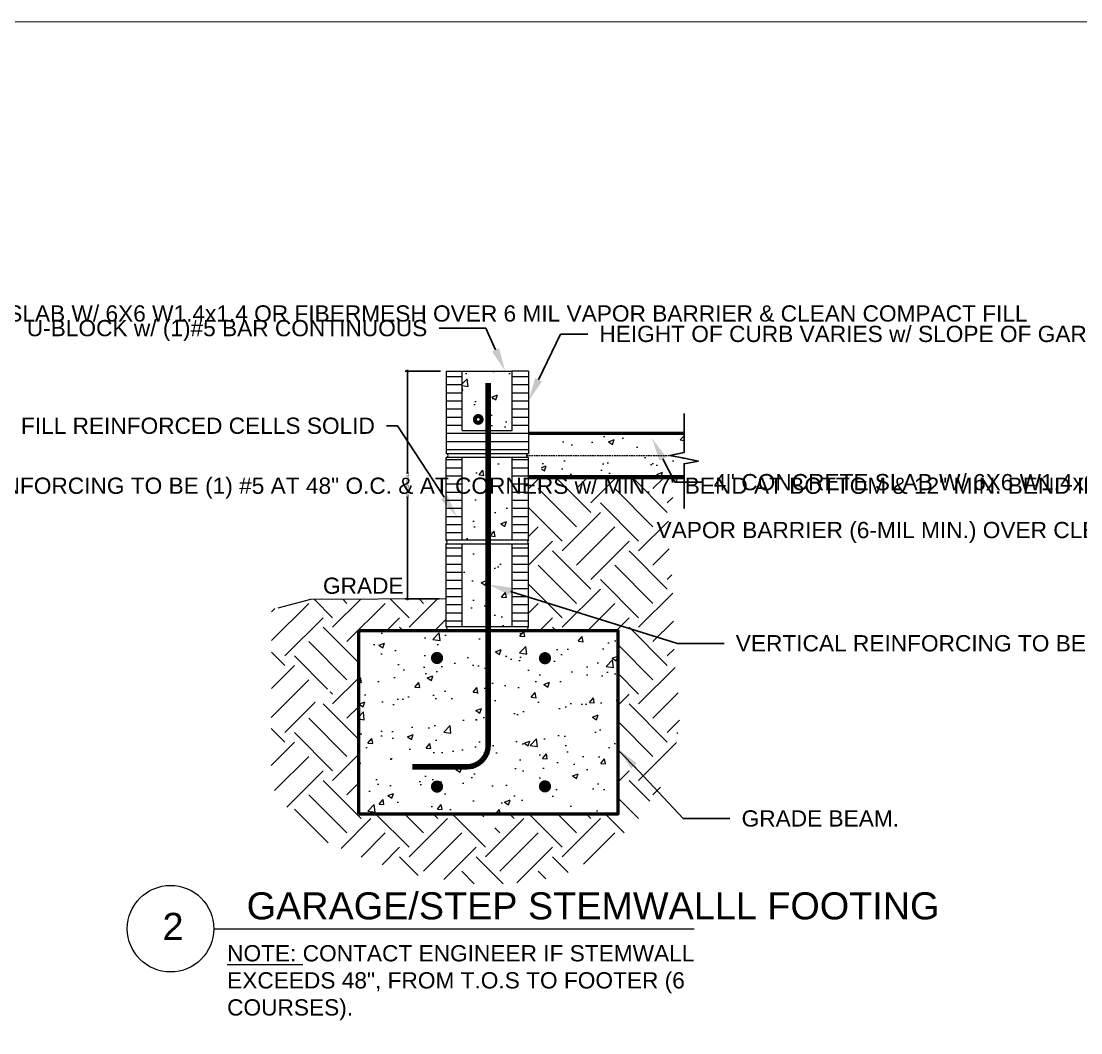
# Model space of a CAD drawing. Header units: inches. Extents: x -1842 to 12195, y -2228 to 2193.
# Drawn here: x 9942.9 to 10432.6, y -322.1 to 145.3 of the extents above; entities that cross this region are included whole.
import ezdxf
from ezdxf import colors
from ezdxf.entities.mleader import LeaderData, LeaderLine
from ezdxf.math import Vec2, Vec3

# ---------------------------------------------------------------- set-up
doc = ezdxf.new("R2010")
doc.units = ezdxf.units.IN
doc.header["$LTSCALE"] = 6
doc.header["$MEASUREMENT"] = 0
doc.linetypes.add('HIDDEN2', pattern=[0.1875, 0.125, -0.0625])
doc.layers.add('S-Dims', color=2, linetype='Continuous')
for name, color, linetype, lineweight in [('S-Exisitng', 252, 'Continuous', 0), ('S-Foundation', 5, 'Continuous', 0), ('S-Structural', 1, 'Continuous', 20), ('S-Text', 3, 'Continuous', 0)]:
    doc.layers.add(name, color=color, linetype=linetype, lineweight=lineweight)
doc.styles.add('Arial', font='arial.ttf')
doc.styles.get("Standard").update_dxf_attribs({"font": 'ARIALN.TTF'})
doc.dimstyles.new('DIMS', dxfattribs={"dimscale": 96, "dimtxt": 0.09375, "dimasz": 0.09375, "dimexe": 0.1, "dimexo": 0.2, "dimgap": 0.046875, "dimtad": 0, "dimdec": 1, "dimzin": 7, "dimdsep": 46, "dimlunit": 4, "dimtxsty": 'Standard', "dimblk": 'ARCHTICK', "dimcen": 0, "dimdle": 0.046875, "dimclrd": 2, "dimclre": 2, "dimclrt": 2, "dimadec": 0, "dimazin": 0, "dimtfac": 1, "dimtdec": 1, "dimtmove": 1, "dimatfit": 2, "dimfxl": 0.2, "dimtolj": 1, "dimtzin": 0, "dimarcsym": 0})
pattern_1 = [(0, (10139.2182, -56.3458), (1e-15, 3.75), [])]

# ---------------------------------------------------------------- blocks, each defined once
blk = doc.blocks.new('_ARCHTICK')
at = {"color": 0, "linetype": 'ByBlock', "const_width": 0.15}
blk.add_lwpolyline([(-0.5, -0.5), (0.5, 0.5)], dxfattribs=at)
blk = doc.blocks.new('*D531')
at = {"layer": 'Defpoints', "color": 0, "transparency": 16777216}
for p in [(10139.07, -16.35), (10121.48, -121.59), (10138.49, -121.59)]:
    blk.add_point(p, dxfattribs=at)
at = {"layer": 'S-Dims', "color": 2, "lineweight": -2, "transparency": 16777216}
for p, q in [((10136.67, -16.35), (10120.28, -16.35)), ((10121.48, -15.78), (10121.48, -63.49)), ((10121.48, -122.16), (10121.48, -74.44)), ((10136.09, -121.59), (10120.28, -121.59))]:
    blk.add_line(p, q, dxfattribs=at)
at = {"layer": 'S-Dims', "color": 2, "lineweight": -2, "transparency": 16777216, "xscale": 1.125, "yscale": 1.125, "zscale": 1.125}
for p, rotation in [((10121.48, -16.35), 90), ((10121.48, -121.59), 270)]:
    blk.add_blockref('_ARCHTICK', p, dxfattribs=dict(at, rotation=rotation))
at = {"layer": 'S-Dims', "color": 2, "transparency": 16777216, "insert": (10121.48, -68.97), "char_height": 1.125, "attachment_point": 5, "rotation": 90}
blk.add_mtext('\\A1;SEE SCHEDULE', dxfattribs=at)

msp = doc.modelspace()

# ---------------------------------------------------------------- hatches: boundary and pattern name
at = {"layer": 'S-Exisitng'}
h = msp.add_hatch(dxfattribs=at)
h.set_pattern_fill('EARTH', color=256, scale=100, angle=45, style=0)
h.set_pattern_definition([(45, (-895.463, 5897.743), (0, 35.35534), [25, -25]), (45, (-902.092, 5904.372), (0, 35.35534), [25, -25]), (45, (-908.72, 5911.001), (0, 35.35534), [25, -25]), (135, (-908.72, 5915.42), (-35.35534, 2e-15), [25, -25]), (135, (-902.092, 5922.05), (-35.35534, 2e-15), [25, -25]), (135, (-895.463, 5928.68), (-35.35534, 2e-15), [25, -25])])
h.paths.add_polyline_path([(10155.6983344, -222.2480857), (10161.7251201, -222.2480857), (10161.7251201, -227.89405), (10155.6983344, -227.89405)], flags=16)
h.paths.add_polyline_path([(10077.2282426, -169.3591624), (10077.2282426, -163.3323767), (10085.6657426, -163.3323767), (10085.6657426, -169.3591624)], flags=16)
edge = h.paths.add_edge_path()
edge.add_line((10058.6292465, -126.4611478), (10058.3481196, -207.774089))
edge.add_line((10058.3481196, -207.774089), (10059.5403089, -209.4932498))
edge.add_line((10059.5403089, -209.4932498), (10067.405536, -220.378946))
edge.add_line((10067.405536, -220.378946), (10082.5307763, -233.3811674))
edge.add_line((10082.5307763, -233.3811674), (10098.5635183, -240.3358299))
edge.add_line((10098.5635183, -240.3358299), (10120.6464841, -248.5000644))
edge.add_line((10120.6464841, -248.5000644), (10133.6542206, -250.6167401))
edge.add_line((10133.6542206, -250.6167401), (10157.5521897, -253.9428372))
edge.add_line((10157.5521897, -253.9428372), (10181.449946, -252.1286298))
edge.add_line((10181.449946, -252.1286298), (10198.9954035, -246.9881747))
edge.add_line((10198.9954035, -246.9881747), (10209.8856361, -238.8239402))
edge.add_line((10209.8856361, -238.8239402), (10217.7506505, -232.1715954))
edge.add_line((10217.7506505, -232.1715954), (10225.9183781, -226.7288226))
edge.add_line((10225.9183781, -226.7288226), (10234.085893, -214.0289189))
edge.add_line((10234.085893, -214.0289189), (10239.5311157, -207.0742564))
edge.add_line((10239.5311157, -207.0742564), (10242.5561212, -203.1433733))
edge.add_line((10242.5561212, -203.1433733), (10244.6736251, -194.6766705))
edge.add_line((10244.6736251, -194.6766705), (10247.0938422, -178.6506698))
edge.add_line((10247.0938422, -178.6506698), (10247.3963428, -171.0912213))
edge.add_line((10247.3963428, -171.0912213), (10245.2786262, -156.5769597))
edge.add_line((10245.2786262, -156.5769597), (10244.3711245, -140.5509589))
edge.add_line((10244.3711245, -140.5509589), (10244.3711245, -127.5487376))
edge.add_line((10244.3711245, -127.5487376), (10243.7661234, -112.4298406))
edge.add_line((10243.7661234, -112.4298406), (10241.9670748, -94.2017985))
edge.add_line((10241.9670748, -94.2017985), (10241.9670748, -79.9900052))
edge.add_line((10241.9670748, -79.9900052), (10247.9390712, -65.0374669))
edge.add_line((10247.9390712, -65.0374669), (10248.6530717, -56.7068737))
edge.add_line((10248.6530717, -56.7068737), (10249.2526924, -44.3094383))
edge.add_line((10249.2526924, -44.3094383), (10249.2526924, -66.0074837))
edge.add_line((10249.2526924, -66.0074837), (10177.3432212, -66.0074837))
edge.add_line((10177.3432212, -66.0074837), (10177.3432212, -54.4707696))
edge.add_arc((10179.6012299, -55.4082696), 2.4448946, 157.452320679, 202.547679321)
edge.add_line((10177.3432212, -56.3457696), (10177.3432212, -94.4707696))
edge.add_arc((10179.6012299, -95.4082696), 2.4448946, 157.452320679, 202.547679321)
edge.add_line((10177.3432212, -96.3457696), (10177.3432212, -134.4707696))
edge.add_arc((10179.6012299, -135.4082696), 2.4448946, 157.452320679, 202.547679321)
edge.add_line((10177.3432212, -136.3457696), (10218.7117273, -136.3457696))
edge.add_line((10218.7117273, -136.3457696), (10218.7117273, -220.9224218))
edge.add_line((10218.7117273, -220.9224218), (10098.7117273, -220.9224218))
edge.add_line((10098.7117273, -220.9224218), (10098.7117273, -136.3457696))
edge.add_line((10098.7117273, -136.3457696), (10139.2182212, -136.3457696))
edge.add_arc((10136.9602125, -135.4082696), 2.4448946, 337.452320678, 382.547679322)
edge.add_line((10139.2182212, -134.4707696), (10139.2182212, -121.5907597))
edge.add_line((10139.2182212, -121.5907597), (10076.6541179, -121.8244106))
edge.add_line((10076.6541179, -121.8244106), (10058.6292465, -126.4611478))
at = {"layer": 'S-Foundation', "ltscale": 10}
h = msp.add_hatch(dxfattribs=at)
h.set_pattern_fill('AR-CONC', color=252, scale=3.75, style=0)
h.set_pattern_definition([(50, (-11865.357, 24324.03), (26.897257, -2.353205), [2.8125, -30.9375]), (355, (-11865.357, 24324.03), (-5.203175, 28.207205), [2.25, -24.75]), (100.45144, (-11863.115, 24323.833), (21.694082, 25.854), [2.390257, -26.29283]), (46.1842, (-11865.357, 24331.53), (40.02155, -6.206973), [4.21875, -46.40625]), (96.63564, (-11862.02, 24331.012), (35.049823, 36.529448), [3.58539, -39.439266]), (351.18416, (-11865.357, 24331.53), (35.049823, 36.52945), [3.375, -37.125]), (21, (-11861.607, 24329.654), (22.384014, -15.098208), [2.8125, -30.9375]), (326, (-11861.607, 24329.654), (9.124325, 27.193127), [2.25, -24.75]), (71.451445, (-11859.741, 24328.396), (31.50834, 12.094918), [2.390257, -26.29283]), (37.5, (-11865.357, 24324.029), (0.4559946, 12.4835195), [0, -24.45, 0, -25.125, 0, -24.84375]), (7.5, (-11865.357, 24324.029), (9.8651077, 14.790439), [0, -14.325, 0, -23.8875, 0, -9.46875]), (327.5, (-11873.719, 24324.029), (20.0183414, -0.8458077), [0, -9.375, 0, -29.25, 0, -38.8125]), (317.5, (-11877.47, 24324.03), (21.869481, 3.753937), [0, -12.1875, 0, -19.425, 0, -27.5625])])
h.paths.add_polyline_path([(10146.7182212, -16.3457696), (10169.8432212, -16.3457696), (10169.8432212, -43.82101), (10146.7182212, -43.82101)])
h = msp.add_hatch(dxfattribs=at)
h.set_pattern_fill('AR-CONC', color=252, scale=3.75, style=0)
h.set_pattern_definition([(50, (-895.463, 5869.081), (26.897257, -2.353205), [2.8125, -30.9375]), (355, (-895.463, 5869.081), (-5.203175, 28.207205), [2.25, -24.75]), (100.45144, (-893.22, 5868.885), (21.69408, 25.854), [2.39026, -26.29283]), (46.1842, (-895.463, 5876.58), (40.02155, -6.20697), [4.21875, -46.40625]), (96.63564, (-892.127, 5876.064), (35.04982, 36.52945), [3.58539, -39.43927]), (351.18416, (-895.463, 5876.58), (35.04982, 36.52945), [3.375, -37.125]), (21, (-891.713, 5874.706), (22.384014, -15.09821), [2.8125, -30.9375]), (326, (-891.713, 5874.706), (9.124325, 27.193127), [2.25, -24.75]), (71.45144, (-889.847, 5873.448), (31.50834, 12.09492), [2.39026, -26.29283]), (37.5, (-895.4625, 5869.081), (0.4559946, 12.4835195), [0, -24.45, 0, -25.125, 0, -24.84375]), (7.5, (-895.463, 5869.081), (9.865108, 14.790439), [0, -14.325, 0, -23.8875, 0, -9.46875]), (327.5, (-903.825, 5869.081), (20.018341, -0.845808), [0, -9.375, 0, -29.25, 0, -38.8125]), (317.5, (-907.575, 5869.081), (21.869481, 3.753937), [0, -12.1875, 0, -19.425, 0, -27.5625])])
h.paths.add_polyline_path([(10183.2845905, -45.0074837), (10177.2896351, -45.0074837), (10177.2896351, -65.0203718), (10183.2845905, -65.0203718)])
h.paths.add_polyline_path([(10249.1627874, -65.0074837), (10249.2526924, -45.0074837), (10181.7482634, -45.0074837), (10181.7482634, -65.0074837), (10176.8894284, -65.0074837)])
h = msp.add_hatch(dxfattribs=at)
h.set_pattern_fill('AR-CONC', color=252, scale=3.75, style=0)
h.set_pattern_definition([(50, (-895.463, 5897.743), (26.897257, -2.353205), [2.8125, -30.9375]), (355, (-895.463, 5897.743), (-5.203175, 28.207205), [2.25, -24.75]), (100.45144, (-893.22, 5897.547), (21.69408, 25.854), [2.39026, -26.29283]), (46.1842, (-895.463, 5905.243), (40.02155, -6.20697), [4.21875, -46.40625]), (96.63564, (-892.127, 5904.726), (35.04982, 36.52945), [3.58539, -39.43927]), (351.18416, (-895.463, 5905.243), (35.04982, 36.52945), [3.375, -37.125]), (21, (-891.713, 5903.368), (22.384014, -15.09821), [2.8125, -30.9375]), (326, (-891.713, 5903.368), (9.124325, 27.193127), [2.25, -24.75]), (71.45144, (-889.847, 5902.11), (31.50834, 12.09492), [2.39026, -26.29283]), (37.5, (-895.4625, 5897.743), (0.4559946, 12.4835195), [0, -24.45, 0, -25.125, 0, -24.84375]), (7.5, (-895.463, 5897.743), (9.865108, 14.790439), [0, -14.325, 0, -23.8875, 0, -9.46875]), (327.5, (-903.825, 5897.743), (20.018341, -0.845808), [0, -9.375, 0, -29.25, 0, -38.8125]), (317.5, (-907.575, 5897.743), (21.869481, 3.753937), [0, -12.1875, 0, -19.425, 0, -27.5625])])
h.paths.add_polyline_path([(10158.7117273, -56.3457696), (10146.7182212, -56.3457696), (10146.7182212, -94.4707696), (10158.7117273, -94.4707696)])
h.paths.add_polyline_path([(10169.8432212, -56.3457696), (10158.7117273, -56.3457696), (10158.7117273, -94.4707696), (10169.8432212, -94.4707696)])
h.paths.add_polyline_path([(10169.8432212, -96.3457696), (10158.7117273, -96.3457696), (10158.7117273, -134.4707696), (10169.8432212, -134.4707696)])
h.paths.add_polyline_path([(10158.7117273, -96.3457696), (10146.7182212, -96.3457696), (10146.7182212, -134.4707696), (10158.7117273, -134.4707696)])
h = msp.add_hatch(dxfattribs=at)
h.set_pattern_fill('AR-CONC', color=252, scale=3.75, style=0)
h.set_pattern_definition([(50, (8806.731, -907.383), (26.89726, -2.3532), [2.8125, -30.9375]), (355, (8806.73, -907.383), (-5.20318, 28.2072), [2.25, -24.75]), (100.4514, (8808.973, -907.579), (21.6941, 25.854), [2.39026, -26.29283]), (46.1842, (8806.73, -899.883), (40.02155, -6.207), [4.2187, -46.4062]), (96.6356, (8810.066, -900.4), (35.0498, 36.5294), [3.5854, -39.4393]), (351.1842, (8806.73, -899.883), (35.0498, 36.5294), [3.375, -37.125]), (21, (8810.481, -901.758), (22.384, -15.0982), [2.8125, -30.9375]), (326, (8810.48, -901.758), (9.12432, 27.19313), [2.25, -24.75]), (71.4514, (8812.347, -903.016), (31.50834, 12.0949), [2.39026, -26.29283]), (37.5, (8806.731, -907.383), (0.455995, 12.48352), [0, -24.45, 0, -25.125, 0, -24.84375]), (7.5, (8806.731, -907.383), (9.86511, 14.79044), [0, -14.325, 0, -23.8875, 0, -9.46875]), (327.5, (8798.369, -907.383), (20.01834, -0.84581), [0, -9.375, 0, -29.25, 0, -38.8125]), (317.5, (8794.619, -907.383), (21.86948, 3.75394), [0, -12.1875, 0, -19.425, 0, -27.5625])])
h.paths.add_polyline_path([(10098.7117273, -136.3457696), (10098.7117273, -220.9224218), (10218.7117273, -220.9224218), (10218.7117273, -136.3457696)])
at = {"layer": 'S-Structural'}
h = msp.add_hatch(dxfattribs=at)
h.set_pattern_fill('ANSI31', color=256, scale=30, angle=315, style=0)
h.set_pattern_definition(pattern_1)
h.paths.add_polyline_path([(10146.7182212, -16.3457696), (10139.2182212, -16.3457696), (10139.2182212, -54.4707696), (10146.7182212, -54.4707696)])
h = msp.add_hatch(dxfattribs=at)
h.set_pattern_fill('ANSI31', color=256, scale=30, angle=315, style=0)
h.set_pattern_definition(pattern_1)
h.paths.add_polyline_path([(10177.3432212, -16.4082696), (10169.8432212, -16.4082696), (10169.8432212, -54.4707696), (10177.3432212, -54.4707696)])
h = msp.add_hatch(dxfattribs=at)
h.set_pattern_fill('ANSI31', color=256, scale=30, angle=315, style=0)
h.set_pattern_definition([(0, (10162.3432, -56.3458), (1e-15, 3.75), [])])
h.paths.add_polyline_path([(10169.8432212, -43.6940107), (10146.7182212, -43.6940107), (10146.7182212, -54.4707696), (10169.8432212, -54.4707696)])
h = msp.add_hatch(dxfattribs=at)
h.set_pattern_fill('ANSI31', color=256, scale=30, angle=315, style=0)
h.set_pattern_definition([(0, (-895.4625, 5897.743), (8e-16, 3.75), [])])
h.paths.add_polyline_path([(10146.7182212, -56.3457696), (10139.2182212, -56.3457696), (10139.2182212, -94.4707696), (10146.7182212, -94.4707696)])
h.paths.add_polyline_path([(10169.8432212, -94.4707696), (10177.3432212, -94.4707696), (10177.3432212, -56.3457696), (10169.8432212, -56.3457696)])
h = msp.add_hatch(dxfattribs=at)
h.set_pattern_fill('ANSI31', color=256, scale=30, angle=315, style=0)
h.set_pattern_definition([(0, (8749.1455, -844.2663), (1e-15, 3.75), [])])
h.paths.add_polyline_path([(10146.7182212, -96.3457696), (10139.2182212, -96.3457696), (10139.2182212, -134.4707696), (10146.7182212, -134.4707696)])
h.paths.add_polyline_path([(10169.8432212, -134.4707696), (10177.3432212, -134.4707696), (10177.3432212, -96.3457696), (10169.8432212, -96.3457696)])
for points in [[(10136.3261419, -148.980246, -1), (10133.8261419, -148.980246, -1)], [(10186.3261419, -148.980246, -1), (10183.8261419, -148.980246, -1)], [(10136.3261419, -208.2879454, 1), (10133.8261419, -208.2879454, 1)], [(10186.3261419, -208.2879454, 1), (10183.8261419, -208.2879454, 1)]]:
    msp.add_hatch(color=256, dxfattribs=at).paths.add_polyline_path(points)

# ---------------------------------------------------------------- linework, layer by layer
msp.add_lwpolyline([(9445.1770111, 145.0261878, 0.5, 0.5, 0), (10940.2362458, 145.0261878, 0, 0, 0), (10940.2362458, -981.4230337, 0.5, 0.5, 0), (9445.1770111, -981.4230337, 0.5, 0.5, 0)], format="xyseb")
at = {"layer": 'S-Dims'}
msp.add_lwpolyline([(10249.2526924, -79.8893553), (10249.2526924, -59.2079487), (10255.8438834, -57.9100072), (10249.2526924, -56.6120657), (10242.6615013, -55.3141242), (10249.2526924, -54.0161826), (10249.2526924, -35.9987847)], dxfattribs=at)
at = {"layer": 'S-Exisitng'}
for p, q in [((10076.62909, -121.8708729), (10061.4421454, -125.9043848)), ((10139.2182212, -121.5907597), (10076.6541179, -121.8244106))]:
    msp.add_line(p, q, dxfattribs=at)
at = {"layer": 'S-Foundation', "color": 5, "lineweight": 50}
for p, q in [((10177.3432212, -41.3457696), (10177.3432212, -41.3457696)), ((10177.3432212, -45.0074837), (10249.2526924, -45.0074837)), ((10177.3432212, -65.0074837), (10249.1627874, -65.0074837))]:
    msp.add_line(p, q, dxfattribs=at)
at = {"layer": 'S-Foundation', "color": 3}
msp.add_line((10177.3432212, -66.0074837), (10249.1627874, -66.0074837), dxfattribs=at)
at = {"layer": 'S-Foundation', "color": 5, "lineweight": 50}
msp.add_lwpolyline([(10098.7117273, -220.9224218), (10218.7117273, -220.9224218), (10218.7117273, -136.3457696), (10098.7117273, -136.3457696)], close=True, dxfattribs=at)
at = {"layer": 'S-Structural'}
for p, q in [((10139.2182212, -16.3457696), (10146.7182212, -16.3457696)), ((10139.2182212, -16.3457696), (10139.2182212, -54.4707696)), ((10146.7182212, -43.82101), (10146.7182212, -16.3457696)), ((10146.7182212, -16.3457696), (10169.8432212, -16.4082696)), ((10177.3432212, -16.4082696), (10169.8432212, -16.4082696)), ((10169.8432212, -43.82101), (10169.8432212, -16.4082696)), ((10177.3432212, -16.4082696), (10177.3432212, -54.4707696)), ((10146.7182212, -43.82101), (10169.8432212, -43.82101)), ((10139.2182212, -54.4707696), (10177.3432212, -54.4707696)), ((10139.2182212, -94.4707696), (10139.2182212, -56.3457696)), ((10177.3432212, -56.3457696), (10139.2182212, -56.3457696)), ((10177.3432212, -56.3457696), (10139.2182212, -56.3457696)), ((10146.7182212, -94.4707696), (10146.7182212, -56.3457696)), ((10169.8432212, -94.4707696), (10169.8432212, -56.3457696)), ((10177.3432212, -94.4707696), (10177.3432212, -56.3457696)), ((10177.3432212, -94.4707696), (10139.2182212, -94.4707696)), ((10177.3432212, -94.4707696), (10139.2182212, -94.4707696)), ((10139.2182212, -134.4707696), (10139.2182212, -96.3457696)), ((10177.3432212, -96.3457696), (10139.2182212, -96.3457696)), ((10177.3432212, -96.3457696), (10139.2182212, -96.3457696)), ((10146.7182212, -134.4707696), (10146.7182212, -96.3457696)), ((10169.8432212, -134.4707696), (10169.8432212, -96.3457696)), ((10177.3432212, -134.4707696), (10177.3432212, -96.3457696)), ((10177.3432212, -134.4707696), (10177.3432212, -96.3457696)), ((10177.3432212, -134.4707696), (10139.2182212, -134.4707696))]:
    msp.add_line(p, q, dxfattribs=at)
at = {"layer": 'S-Structural', "linetype": 'HIDDEN2'}
msp.add_line((10176.4057212, -55.4082696), (10243.1395895, -55.4082696), dxfattribs=at)
at = {"layer": 'S-Structural', "const_width": 2.5}
msp.add_lwpolyline([(10158.7117273, -21.8055105), (10158.7117273, -189.2082023, -0.4142135624), (10148.7117273, -199.2082023), (10123.7117273, -199.2082023)], format="xyb", dxfattribs=at)
at = {"layer": 'S-Structural'}
for points, const_width in [([(10153.2307377, -38.3950954, 1), (10154.9875651, -39.0366765, 1)], 3.125), ([(10133.5068432, -148.9178106, -1), (10136.6318432, -148.9178106, -1)], 2.5), ([(10183.3937924, -149.0285982, -1), (10186.5187924, -149.0285982, -1)], 2.5), ([(10133.5068432, -208.3503809, 1), (10136.6318432, -208.3503809, 1)], 2.5), ([(10183.3937924, -208.2395932, 1), (10186.5187924, -208.2395932, 1)], 2.5)]:
    msp.add_lwpolyline(points, format="xyb", close=True, dxfattribs=dict(at, const_width=const_width))
for centre, radius, start, end in [((10139.2182212, -55.4082696), 0.9375, 270, 90), ((10177.3432212, -55.4082696), 0.9375, 90, 270), ((10138.54999, -95.4082696), 1.1512772, 305.480508238, 54.519491762), ((10178.0114523, -95.4082696), 1.1512772, 125.480508238, 234.519491762), ((10138.54999, -135.4082696), 1.1512772, 305.480508238, 54.519491762), ((10178.0114523, -135.4082696), 1.1512772, 125.480508238, 234.519491762)]:
    msp.add_arc(centre, radius, start, end, dxfattribs=at)
at = {"layer": 'S-Text'}
msp.add_line((10031.9160033, -273.9763803), (10253.9305058, -273.9763803), dxfattribs=at)
msp.add_circle((10011.9160033, -273.9763803), 20, dxfattribs=at)

# ---------------------------------------------------------------- texts
at = {"layer": 'S-Text', "insert": (10082.3466652, -111.7701425), "char_height": 7.5, "width": 294.30601648, "attachment_point": 1, "style": 'Arial'}
msp.add_mtext('GRADE', dxfattribs=at)
at = {"layer": 'S-Text', "attachment_point": 1, "style": 'Arial'}
for s, width, insert, char_height in [('GARAGE/STEP STEMWALLL FOOTING', 352.848742969, (10047.0840003, -257.1884042), 12.5), ('2', 18.988728868, (10008.2060726, -266.6696817), 12.5), ('{\\LNOTE: }CONTACT ENGINEER IF STEMWALL EXCEEDS 48", FROM T.O.S TO FOOTER (6 COURSES).', 247.26224095, (10038.0566041, -281.5915211), 7.5)]:
    msp.add_mtext_dynamic_manual_height_columns(s, width=width, gutter_width=5, heights=[0], dxfattribs=dict(at, insert=insert, char_height=char_height))

# ---------------------------------------------------------------- dimensions: what is measured, and where the dimension line sits
at = {"layer": 'S-Dims'}
dim = msp.add_linear_dim(base=(10121.4814366, -121.593461), p1=(10139.0688399, -16.3457696), p2=(10138.4948963, -121.593461), angle=90, text='SEE SCHEDULE', dimstyle='DIMS', override={"dimscale": 12}, dxfattribs=at)
dim.commit()
dim.dimension.update_dxf_attribs({"geometry": '*D531', "text_midpoint": (10121.4814366, -68.9696153)})

# ---------------------------------------------------------------- leaders
at = {"layer": 'S-Text'}
ml = msp.add_multileader_mtext('Standard', dxfattribs=at)
ml.set_content("\\A1;4'' CONCRETE SLAB W/ 6X6 W1.4x1.4 OR FIBERMESH OVER 6 MIL VAPOR BARRIER & CLEAN COMPACT FILL", color=256, style='Arial')
ml.set_leader_properties()
ml.build(insert=Vec2(0, 0))
ml.multileader.update_dxf_attribs({"dogleg_length": 0.36, "arrow_head_size": 10.8, "scale": 12})
ctx = ml.context
ctx.base_point, ctx.scale, ctx.char_height, ctx.arrow_head_size, ctx.landing_gap_size, ctx.plane_origin = Vec3(9856.5990183, 10.1903136), 12, 7.5, 10.8, 5.4, Vec3(9760.817818, -83.0845378)
notes = []
notes.append((ctx, [(0, (1, 1, 0), (9834.9990183, 10.1903136), (1, 0), 21.6, [(0, [(9824.4139361, -22.3292446)], 0, [])])]))
ctx.mtext.insert, ctx.mtext.width, ctx.mtext.flow_direction = Vec3(9861.9990183, 14.0042631), 142.811107221, 5
ml = msp.add_multileader_mtext('Standard', dxfattribs=at)
ml.set_content('U-BLOCK w/ (1)#5 BAR CONTINUOUS', color=256, style='Arial')
ml.set_leader_properties()
ml.build(insert=Vec2(0, 0))
ml.multileader.update_dxf_attribs({"dogleg_length": 0.36, "arrow_head_size": 10.8, "scale": 12})
ctx = ml.context
ctx.base_point, ctx.scale, ctx.char_height, ctx.arrow_head_size, ctx.landing_gap_size, ctx.plane_origin = Vec3(10014.3457867, 3.4233103), 12, 7.5, 10.8, 5.4, Vec3(10136.5774702, -135.2802381)
ctx.text_align_type = 2
notes.append((ctx, [(0, (1, 1, 0), (10157.5779831, 3.4233103), (-1, 0), 21.6, [(0, [(10166.5552485, -16.3993832)], 0, [])])]))
ctx.mtext.insert, ctx.mtext.width, ctx.mtext.alignment, ctx.mtext.flow_direction = Vec3(10130.5779831, 7.2372598), 124.726449373, 3, 5
ml = msp.add_multileader_mtext('Standard', dxfattribs=at)
ml.set_content('\\A1;HEIGHT OF CURB VARIES w/ SLOPE OF GARAGE OR STEP', color=256, style='Arial')
ml.set_leader_properties()
ml.build(insert=Vec2(0, 0))
ml.multileader.update_dxf_attribs({"dogleg_length": 0.36, "arrow_head_size": 10.8, "scale": 12})
ctx = ml.context
ctx.base_point, ctx.scale, ctx.char_height, ctx.arrow_head_size, ctx.landing_gap_size, ctx.plane_origin = Vec3(10204.6828808, 0.7434258), 12, 7.5, 10.8, 5.4, Vec3(10117.9386739, -14.6081589)
notes.append((ctx, [(0, (1, 1, 0), (10192.1198742, 0.7434258), (1, 0), 12.5630066, [(0, [(10177.3432212, -30.1306234)], 0, [])])]))
ctx.mtext.insert, ctx.mtext.width, ctx.mtext.flow_direction = Vec3(10210.0828808, 4.5573753), 150.979902618, 5
ml = msp.add_multileader_mtext('Standard', dxfattribs=at)
ml.set_content('8"x16" CMU STEMWALL. FILL REINFORCED CELLS SOLID', color=256, style='Arial')
ml.set_leader_properties()
ml.build(insert=Vec2(0, 0))
ml.multileader.update_dxf_attribs({"dogleg_length": 0.36, "arrow_head_size": 10.8, "scale": 12})
ctx = ml.context
ctx.base_point, ctx.scale, ctx.char_height, ctx.arrow_head_size, ctx.landing_gap_size, ctx.plane_origin = Vec3(10017.3601409, -41.6755683), 12, 7.5, 10.8, 5.4, Vec3(10156.0398977, -195.2866033)
ctx.text_align_type = 2
notes.append((ctx, [(0, (1, 1, 0), (10116.8263557, -41.6755683), (-1, 0), 5.0867469, [(0, [(10144.2219515, -83.7173572)], 0, [])])]))
ctx.mtext.insert, ctx.mtext.width, ctx.mtext.defined_height, ctx.mtext.alignment, ctx.mtext.flow_direction = Vec3(10106.3396088, -37.8616187), 83.686676012, 35.3833933, 3, 5
ml = msp.add_multileader_mtext('Standard', dxfattribs=at)
ml.set_content("\\A1;4'' CONCRETE SLAB W/ 6X6 W1.4x1.4 OR FIBERMESH OVER 6 MIL VAPOR BARRIER & CLEAN COMPACT FILL", color=256, style='Arial')
ml.set_leader_properties()
ml.build(insert=Vec2(0, 0))
ml.multileader.update_dxf_attribs({"dogleg_length": 0.36, "arrow_head_size": 10.8, "scale": 12})
ctx = ml.context
ctx.base_point, ctx.scale, ctx.char_height, ctx.arrow_head_size, ctx.landing_gap_size, ctx.plane_origin = Vec3(10257.5481379, -67.732953), 12, 7.5, 10.8, 5.4, Vec3(10170.803931, -83.0845378)
notes.append((ctx, [(0, (1, 1, 0), (10244.9851313, -67.732953), (1, 0), 12.5630066, [(0, [(10234.4000491, -47.3292446)], 0, [])])]))
ctx.mtext.insert, ctx.mtext.width, ctx.mtext.flow_direction = Vec3(10262.9481379, -63.9190035), 142.811107221, 5
ml = msp.add_multileader_mtext('Standard', dxfattribs=at)
ml.set_content('VAPOR BARRIER (6-MIL MIN.) OVER CLEAN COMPACTED FILL', color=256, style='Arial')
ml.set_leader_properties()
ml.build(insert=Vec2(0, 0))
ml.multileader.update_dxf_attribs({"dogleg_length": 0.36, "arrow_head_size": 10.8, "scale": 12})
ctx = ml.context
ctx.base_point, ctx.scale, ctx.char_height, ctx.arrow_head_size, ctx.landing_gap_size, ctx.plane_origin = Vec3(10424.1906571, -89.8641233), 12, 7.5, 10.8, 5.4, Vec3(10556.2268233, -215.9870466)
ctx.text_align_type = 2
notes.append((ctx, [(0, (1, 1, 0), (10575.5214211, -89.8641233), (-1, 0), 21.6, [(0, [(10584.4944752, -67.1658287)], 0, [])])]))
ctx.mtext.insert, ctx.mtext.width, ctx.mtext.alignment, ctx.mtext.flow_direction = Vec3(10548.5214211, -86.0501737), 124.726449373, 3, 5
ml = msp.add_multileader_mtext('Standard', dxfattribs=at)
ml.set_content('\\A1;VERTICAL REINFORCING TO BE (1) #5 AT 48" O.C. & AT CORNERS w/ MIN. 7" BEND AT BOTTOM & 12" MIN. BEND INTO SLAB, U.N.O. ', color=256, style='Arial')
ml.set_leader_properties()
ml.build(insert=Vec2(0, 0))
ml.multileader.update_dxf_attribs({"dogleg_length": 0.36, "arrow_head_size": 10.8, "scale": 12})
ctx = ml.context
ctx.base_point, ctx.scale, ctx.char_height, ctx.arrow_head_size, ctx.landing_gap_size, ctx.plane_origin = Vec3(9857.7499022, -69.3907397), 12, 7.5, 10.8, 5.4, Vec3(9780.0710708, -173.5382991)
notes.append((ctx, [(0, (1, 1, 0), (9836.1499022, -69.3907397), (1, 0), 21.6, [(0, [(9748.7256143, -114.930121)], 0, [])])]))
ctx.mtext.insert, ctx.mtext.width, ctx.mtext.flow_direction = Vec3(9863.1499022, -65.5767901), 132.789521258, 5
ml = msp.add_multileader_mtext('Standard', dxfattribs=at)
ml.set_content('\\A1;VERTICAL REINFORCING TO BE (1) #5 AT 48" O.C. & AT CORNERS w/ MIN. 7" BEND AT BOTTOM & 12" MIN. BEND INTO SLAB, U.N.O. ', color=256, style='Arial')
ml.set_leader_properties()
ml.build(insert=Vec2(0, 0))
ml.multileader.update_dxf_attribs({"dogleg_length": 0.36, "arrow_head_size": 10.8, "scale": 12})
ctx = ml.context
ctx.base_point, ctx.scale, ctx.char_height, ctx.arrow_head_size, ctx.landing_gap_size, ctx.plane_origin = Vec3(10267.7360152, -142.1800882), 12, 7.5, 10.8, 5.4, Vec3(10190.0571838, -173.5382991)
notes.append((ctx, [(0, (1, 1, 0), (10246.1360152, -142.1800882), (1, 0), 21.6, [(0, [(10158.7117273, -114.930121)], 0, [])])]))
ctx.mtext.insert, ctx.mtext.width, ctx.mtext.flow_direction = Vec3(10273.1360152, -138.3661387), 132.789521258, 5
ml = msp.add_multileader_mtext('Standard', dxfattribs=at)
ml.set_content('\\A1;GRADE BEAM.', color=256, style='Arial')
ml.set_leader_properties()
ml.build(insert=Vec2(0, 0))
ml.multileader.update_dxf_attribs({"dogleg_length": 0.36, "arrow_head_size": 10.8, "scale": 12})
ctx = ml.context
ctx.base_point, ctx.scale, ctx.char_height, ctx.arrow_head_size, ctx.landing_gap_size, ctx.plane_origin = Vec3(9860.4315333, -154.682978), 12, 7.5, 10.8, 5.4, Vec3(9780.0710708, -247.9578293)
notes.append((ctx, [(0, (1, 1, 0), (9838.8315333, -154.682978), (1, 0), 21.6, [(0, [(9808.7256143, -190.9224218)], 0, [])])]))
ctx.mtext.insert, ctx.mtext.width, ctx.mtext.defined_height, ctx.mtext.flow_direction = Vec3(9865.8315333, -150.8690284), 84.049248536, 43.3024544, 5
ml = msp.add_multileader_mtext('Standard', dxfattribs=at)
ml.set_content('\\A1;GRADE BEAM.', color=256, style='Arial')
ml.set_leader_properties()
ml.build(insert=Vec2(0, 0))
ml.multileader.update_dxf_attribs({"dogleg_length": 0.36, "arrow_head_size": 10.8, "scale": 12})
ctx = ml.context
ctx.base_point, ctx.scale, ctx.char_height, ctx.arrow_head_size, ctx.landing_gap_size, ctx.plane_origin = Vec3(10270.4176463, -223.1111444), 12, 7.5, 10.8, 5.4, Vec3(10190.0571838, -247.9578293)
notes.append((ctx, [(0, (1, 1, 0), (10248.8176463, -223.1111444), (1, 0), 21.6, [(0, [(10218.7117273, -190.9224218)], 0, [])])]))
ctx.mtext.insert, ctx.mtext.width, ctx.mtext.defined_height, ctx.mtext.flow_direction = Vec3(10275.8176463, -219.2971949), 84.049248536, 43.3024544, 5
for ctx, leaders in notes:
    for number, flags, end, landing, length, lines in leaders:
        leader = LeaderData()
        leader.index, (leader.has_last_leader_line, leader.has_dogleg_vector, leader.attachment_direction) = number, flags
        leader.last_leader_point, leader.dogleg_vector, leader.dogleg_length = Vec3(end), Vec3(landing), length
        for number, points, colour, breaks in lines:
            line = LeaderLine()
            line.index, line.vertices, line.color, line.breaks = number, Vec3.list(points), colors.encode_raw_color(colour), breaks
            leader.lines.append(line)
        ctx.leaders.append(leader)

doc.saveas('drawing.dxf')
